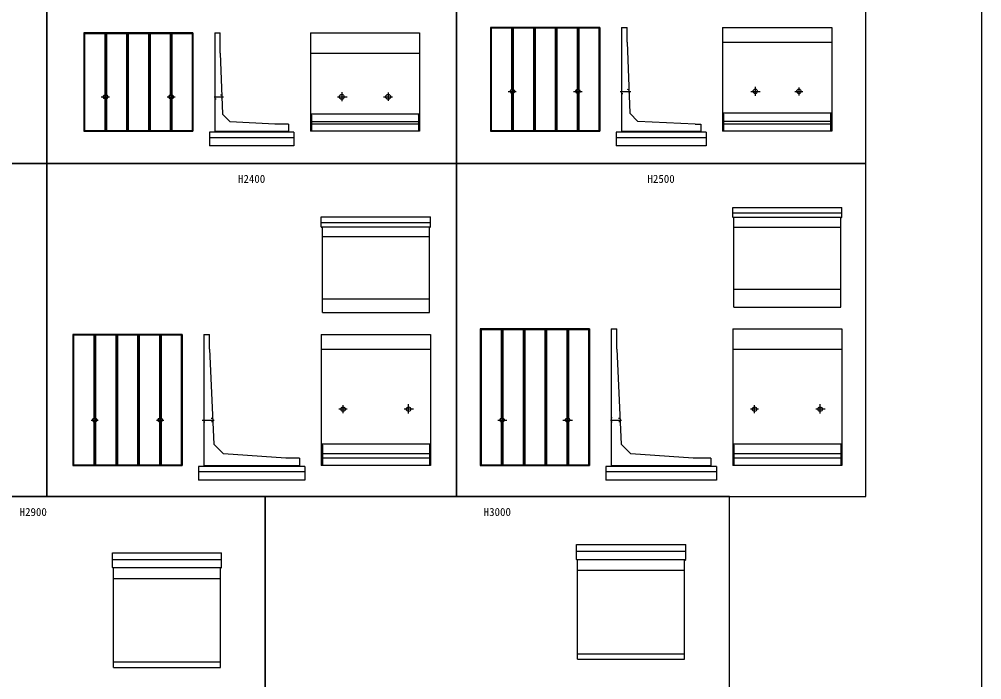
# Model space of a CAD drawing. Units: millimetres, scale not verified. Extents: x -67200 to 67200, y -23760 to 23760.
# Drawn here: x -19229 to -1600, y 1159 to 13254 of the extents above; entities that cross this region are included whole.
import ezdxf
from ezdxf.enums import TextEntityAlignment as Align

# ---------------------------------------------------------------- set-up
doc = ezdxf.new("R2010")
doc.units = ezdxf.units.MM
doc.header["$LTSCALE"] = 80
doc.linetypes.add('CHAIN1', pattern=[8, 5, -1, 1, -1])
doc.linetypes.add('DOTTED', pattern=[1.75, 0.25, -1.5])
for name, color, linetype, lineweight in [('0-0_CENTER', 7, 'CHAIN1', 25), ('0-4_HYO', 3, 'Continuous', 25), ('0-6_OUTLINE', 1, 'Continuous', 25), ('0-7_OUTLINE2', 4, 'DOTTED', 25), ('0-8_TXT', 7, 'Continuous', 25), ('0-9_WAKU', 3, 'Continuous', 25)]:
    doc.layers.add(name, color=color, linetype=linetype, lineweight=lineweight)
doc.styles.add('ＭＳ ゴシック', font='')
doc.styles.get('ＭＳ ゴシック').set_extended_font_data('MS Gothic')

msp = doc.modelspace()

# ---------------------------------------------------------------- linework, layer by layer
at = {"layer": '0-0_CENTER'}
for p, q in [((-10197.6, 12014.82), (-10197.6, 11852.52)), ((-8997.6, 12015.65), (-8997.6, 11844.25)), ((-5747.6, 12015.93), (-5747.6, 11848.47)), ((-4947.6, 12005.75), (-4947.6, 11855.31)), ((-17727.96, 11833.59), (-17577.13, 11833.59)), ((-17647.6, 11898.05), (-17647.6, 11748.44)), ((-16517.79, 11833.59), (-16375.95, 11833.59)), ((-16447.6, 11896.12), (-16447.6, 11759.7)), ((-15661.14, 11833.59), (-15488.06, 11833.59)), ((-13398.24, 11833.59), (-13221.57, 11833.59)), ((-13322.6, 11916.58), (-13322.6, 11752.04)), ((-12558.03, 11833.59), (-12390.8, 11833.59)), ((-12472.6, 11913.88), (-12472.6, 11757.44)), ((-10274.19, 11933.59), (-10126.39, 11933.59)), ((-9079.33, 11933.59), (-8920.22, 11933.59)), ((-8223.35, 11933.59), (-8026.44, 11933.59)), ((-5830.76, 11933.59), (-5658.26, 11933.59)), ((-5026.16, 11933.59), (-4878.53, 11933.59)), ((-13297.6, 6039.16), (-13297.6, 6183.96)), ((-12097.6, 6034.89), (-12097.6, 6202.81)), ((-5760.1, 6039.05), (-5760.1, 6183.86)), ((-4560.1, 6034.78), (-4560.1, 6202.71)), ((-13225.94, 6113.7), (-13375.37, 6113.7)), ((-12007.09, 6113.7), (-12179.09, 6113.7)), ((-9185.1, 6006.23), (-9185.1, 5808.09)), ((-5688.44, 6113.59), (-5837.87, 6113.59)), ((-4469.59, 6113.59), (-4641.59, 6113.59)), ((-17911.08, 5913.59), (-17784.01, 5913.59)), ((-17847.6, 5969.56), (-17847.6, 5850.74)), ((-16712.6, 5913.59), (-16583.76, 5913.59)), ((-16647.6, 5968.2), (-16647.6, 5857.55)), ((-15876.91, 5913.59), (-15660.8, 5913.59)), ((-10463.29, 5913.59), (-10300.46, 5913.59)), ((-10385.1, 5986.25), (-10385.1, 5832.1)), ((-9272.38, 5913.59), (-9097.78, 5913.59)), ((-8399.88, 5913.59), (-8200.91, 5913.59))]:
    msp.add_line(p, q, dxfattribs=at)
at = {"layer": '0-4_HYO'}
for points in [[(-26222.6, 10613.59), (-18722.6, 10613.59), (-18722.6, 15813.59), (-26222.6, 15813.59)], [(-18722.6, 10613.59), (-11222.6, 10613.59), (-11222.6, 15813.59), (-18722.6, 15813.59)], [(-11222.6, 10613.59), (-3722.6, 10613.59), (-3722.6, 15813.59), (-11222.6, 15813.59)], [(-26222.6, 4513.59), (-18722.6, 4513.59), (-18722.6, 10613.59), (-26222.6, 10613.59)], [(-18722.6, 4513.59), (-11222.6, 4513.59), (-11222.6, 10613.59), (-18722.6, 10613.59)], [(-11222.6, 4513.59), (-3722.6, 4513.59), (-3722.6, 10613.59), (-11222.6, 10613.59)], [(-23222.6, -2686.41), (-14722.6, -2686.41), (-14722.6, 4513.59), (-23222.6, 4513.59)], [(-14722.6, -2686.41), (-6222.6, -2686.41), (-6222.6, 4513.59), (-14722.6, 4513.59)]]:
    msp.add_lwpolyline(points, close=True, dxfattribs=at)
at = {"layer": '0-6_OUTLINE'}
for p, q in [((-8597.6, 13103.59), (-10597.6, 13103.59)), ((-10597.6, 13103.59), (-10597.6, 11203.59)), ((-10587.6, 13103.59), (-10587.6, 11203.59)), ((-10582.6, 13093.59), (-10587.6, 13103.59)), ((-10582.6, 13093.59), (-10582.6, 11213.59)), ((-10212.6, 13093.59), (-10207.6, 13103.59)), ((-10207.6, 13103.59), (-10207.6, 11972.32)), ((-10187.6, 13103.59), (-10187.6, 11972.32)), ((-10182.6, 13093.59), (-10187.6, 13103.59)), ((-10182.6, 13093.59), (-10182.6, 11970.67)), ((-9812.6, 13093.59), (-9807.6, 13103.59)), ((-9807.6, 13103.59), (-9807.6, 11203.59)), ((-9787.6, 13103.59), (-9787.6, 11203.59)), ((-9782.6, 13093.59), (-9787.6, 13103.59)), ((-9782.6, 13093.59), (-9782.6, 11213.59)), ((-9412.6, 13093.59), (-9407.6, 13103.59)), ((-9407.6, 13103.59), (-9407.6, 11203.59)), ((-9387.6, 13103.59), (-9387.6, 11203.59)), ((-9382.6, 13093.59), (-9387.6, 13103.59)), ((-9382.6, 13093.59), (-9382.6, 11213.59)), ((-8987.6, 13103.59), (-8987.6, 11972.32)), ((-8982.6, 13093.59), (-8987.6, 13103.59)), ((-8982.6, 13093.59), (-8982.6, 11970.67)), ((-8612.6, 13093.59), (-8607.6, 13103.59)), ((-8607.6, 13103.59), (-8607.6, 11203.59)), ((-8597.6, 13103.59), (-8597.6, 11203.59)), ((-8197.6, 13103.59), (-8097.6, 13103.59)), ((-8197.6, 13103.59), (-8197.6, 11183.59)), ((-8097.6, 12833.59), (-8097.6, 13103.59)), ((-6347.6, 13103.59), (-4347.6, 13103.59)), ((-6347.6, 13103.59), (-6347.6, 11203.59)), ((-4347.6, 13103.59), (-4347.6, 11203.59)), ((-18037.6, 13003.59), (-18037.6, 11203.59)), ((-18032.6, 12993.59), (-18037.6, 13003.59)), ((-18032.6, 12993.59), (-18032.6, 11213.59)), ((-17662.6, 12993.59), (-17657.6, 13003.59)), ((-17657.6, 13003.59), (-17657.6, 11872.32)), ((-17637.6, 13003.59), (-17637.6, 11872.32)), ((-17632.6, 12993.59), (-17637.6, 13003.59)), ((-17632.6, 12993.59), (-17632.6, 11870.67)), ((-17262.6, 12993.59), (-17257.6, 13003.59)), ((-17257.6, 13003.59), (-17257.6, 11203.59)), ((-17237.6, 13003.59), (-17237.6, 11203.59)), ((-17232.6, 12993.59), (-17237.6, 13003.59)), ((-17232.6, 12993.59), (-17232.6, 11213.59)), ((-16862.6, 12993.59), (-16857.6, 13003.59)), ((-16857.6, 13003.59), (-16857.6, 11203.59)), ((-16837.6, 13003.59), (-16837.6, 11203.59)), ((-16832.6, 12993.59), (-16837.6, 13003.59)), ((-16832.6, 12993.59), (-16832.6, 11213.59)), ((-16462.6, 12993.59), (-16457.6, 13003.59)), ((-16457.6, 13003.59), (-16457.6, 11872.32)), ((-16437.6, 13003.59), (-16437.6, 11872.32)), ((-16432.6, 12993.59), (-16437.6, 13003.59)), ((-16432.6, 12993.59), (-16432.6, 11870.67)), ((-16062.6, 12993.59), (-16057.6, 13003.59)), ((-16057.6, 13003.59), (-16057.6, 11203.59)), ((-16047.6, 13003.59), (-16047.6, 11203.59)), ((-15647.6, 13003.59), (-15547.6, 13003.59)), ((-15647.6, 13003.59), (-15647.6, 11183.59)), ((-15547.6, 12633.59), (-15547.6, 13003.59)), ((-13897.6, 13003.59), (-11897.6, 13003.59)), ((-13897.6, 13003.59), (-13897.6, 11203.59)), ((-11897.6, 13003.59), (-11897.6, 11203.59)), ((-8097.6, 12833.59), (-8047.6, 11533.59)), ((-6347.6, 12833.59), (-4347.6, 12833.59)), ((-15547.6, 12633.59), (-15507.6, 11513.59)), ((-13897.6, 12633.59), (-11897.6, 12633.59)), ((-10212.6, 11896.51), (-10212.6, 11213.59)), ((-10207.6, 11894.86), (-10207.6, 11203.59)), ((-10187.6, 11894.86), (-10187.6, 11203.59)), ((-10182.6, 11896.51), (-10182.6, 11213.59)), ((-9012.6, 11896.51), (-9012.6, 11213.59)), ((-9007.6, 11894.86), (-9007.6, 11203.59)), ((-8987.6, 11894.86), (-8987.6, 11203.59)), ((-8982.6, 11896.51), (-8982.6, 11213.59)), ((-17662.6, 11796.51), (-17662.6, 11213.59)), ((-17657.6, 11794.86), (-17657.6, 11203.59)), ((-17637.6, 11794.86), (-17637.6, 11203.59)), ((-17632.6, 11796.51), (-17632.6, 11213.59)), ((-16462.6, 11796.51), (-16462.6, 11213.59)), ((-16457.6, 11794.86), (-16457.6, 11203.59)), ((-16437.6, 11794.86), (-16437.6, 11203.59)), ((-16432.6, 11796.51), (-16432.6, 11213.59)), ((-13897.6, 11513.59), (-13877.6, 11493.59)), ((-11897.6, 11513.59), (-13897.6, 11513.59)), ((-13877.6, 11493.59), (-13877.6, 11203.59)), ((-11917.6, 11493.59), (-11897.6, 11513.59)), ((-11917.6, 11493.59), (-11917.6, 11203.59)), ((-8047.6, 11533.59), (-7897.6, 11383.59)), ((-6347.6, 11533.59), (-6327.6, 11513.59)), ((-4347.6, 11533.59), (-6347.6, 11533.59)), ((-6327.6, 11513.59), (-6327.6, 11203.59)), ((-4367.6, 11513.59), (-4347.6, 11533.59)), ((-4367.6, 11513.59), (-4367.6, 11203.59)), ((-14297.6, 11333.59), (-14547.6, 11333.59)), ((-14297.6, 11333.59), (-14297.6, 11183.59)), ((-11917.6, 11373.59), (-13877.6, 11373.59)), ((-11917.6, 11333.59), (-13877.6, 11333.59)), ((-6847.6, 11334.07), (-7897.6, 11383.59)), ((-6847.6, 11334.07), (-6747.6, 11334.07)), ((-6747.6, 11334.07), (-6747.6, 11183.59)), ((-4367.6, 11383.59), (-6327.6, 11383.59)), ((-4367.6, 11333.59), (-6327.6, 11333.59)), ((-18047.6, 11203.59), (-16047.6, 11203.59)), ((-18037.6, 11203.59), (-18032.6, 11213.59)), ((-18032.6, 11213.59), (-17662.6, 11213.59)), ((-17662.6, 11213.59), (-17657.6, 11203.59)), ((-17257.6, 11203.59), (-17262.6, 11213.59)), ((-16857.6, 11203.59), (-16862.6, 11213.59)), ((-16462.6, 11213.59), (-16457.6, 11203.59)), ((-16437.6, 11203.59), (-16432.6, 11213.59)), ((-14197.6, 11183.59), (-15747.6, 11183.59)), ((-15747.6, 11183.59), (-15747.6, 10933.59)), ((-15647.6, 11203.59), (-14297.6, 11203.59)), ((-14197.6, 11183.59), (-14197.6, 10933.59)), ((-11897.6, 11203.59), (-13897.6, 11203.59)), ((-10597.6, 11203.59), (-8597.6, 11203.59)), ((-10587.6, 11203.59), (-10582.6, 11213.59)), ((-10582.6, 11213.59), (-10212.6, 11213.59)), ((-10212.6, 11213.59), (-10207.6, 11203.59)), ((-9807.6, 11203.59), (-9812.6, 11213.59)), ((-9407.6, 11203.59), (-9412.6, 11213.59)), ((-9012.6, 11213.59), (-9007.6, 11203.59)), ((-8987.6, 11203.59), (-8982.6, 11213.59)), ((-6647.6, 11183.59), (-8297.6, 11183.59)), ((-8297.6, 11183.59), (-8297.6, 10933.59)), ((-8197.6, 11203.59), (-6747.6, 11203.59)), ((-6647.6, 11183.59), (-6647.6, 10933.59)), ((-4347.6, 11203.59), (-6347.6, 11203.59)), ((-14197.6, 11083.59), (-15747.6, 11083.59)), ((-14197.6, 10933.59), (-15747.6, 10933.59)), ((-6647.6, 11083.59), (-8297.6, 11083.59)), ((-6647.6, 10933.59), (-8297.6, 10933.59)), ((-6160.1, 9808.59), (-4160.1, 9808.59)), ((-6160.1, 9628.59), (-6160.1, 9808.59)), ((-6160.1, 9708.59), (-4160.1, 9708.59)), ((-4160.1, 9628.59), (-4160.1, 9808.59)), ((-13697.6, 9633.7), (-11697.6, 9633.7)), ((-13697.6, 9453.7), (-13697.6, 9633.7)), ((-13697.6, 9533.7), (-11697.6, 9533.7)), ((-11697.6, 9453.7), (-11697.6, 9633.7)), ((-6160.1, 9628.59), (-4160.1, 9628.59)), ((-6160.1, 9628.59), (-6140.1, 9608.59)), ((-6140.1, 7983.59), (-6140.1, 9608.59)), ((-4180.1, 9608.59), (-4160.1, 9628.59)), ((-13697.6, 9453.7), (-11697.6, 9453.7)), ((-13697.6, 9453.7), (-13677.6, 9433.7)), ((-13677.6, 7883.7), (-13677.6, 9433.7)), ((-11717.6, 9433.7), (-11697.6, 9453.7)), ((-6140.1, 9448.59), (-4180.1, 9448.59)), ((-13677.6, 9273.7), (-11717.6, 9273.7)), ((-6140.1, 8308.59), (-4180.1, 8308.59)), ((-13677.6, 8133.7), (-11717.6, 8133.7)), ((-8785.1, 7583.59), (-10785.1, 7583.59)), ((-10785.1, 7583.59), (-10785.1, 5083.59)), ((-10770.1, 7573.59), (-10775.1, 7583.59)), ((-10400.1, 7573.59), (-10395.1, 7583.59)), ((-10395.1, 7583.59), (-10395.1, 5952.32)), ((-10375.1, 7583.59), (-10375.1, 5952.32)), ((-10370.1, 7573.59), (-10375.1, 7583.59)), ((-9970.1, 7573.59), (-9975.1, 7583.59)), ((-9975.1, 7583.59), (-9975.1, 5083.59)), ((-9570.1, 7573.59), (-9575.1, 7583.59)), ((-9575.1, 7583.59), (-9575.1, 5083.59)), ((-9200.1, 7573.59), (-9195.1, 7583.59)), ((-9195.1, 7583.59), (-9195.1, 5952.32)), ((-8795.1, 7583.59), (-8795.1, 5083.59)), ((-8785.1, 7583.59), (-8785.1, 5083.59)), ((-8385.1, 7583.59), (-8285.1, 7583.59)), ((-8385.1, 7583.59), (-8385.1, 5063.59)), ((-8285.1, 7213.59), (-8285.1, 7583.59)), ((-6160.1, 7583.59), (-4160.1, 7583.59)), ((-6160.1, 7583.59), (-6160.1, 5083.59)), ((-4160.1, 7583.59), (-4160.1, 5083.59)), ((-18237.6, 7483.59), (-18237.6, 5083.59)), ((-18232.6, 7473.59), (-18237.6, 7483.59)), ((-18232.6, 7473.59), (-18232.6, 5093.59)), ((-17862.6, 7473.59), (-17857.6, 7483.59)), ((-17857.6, 7483.59), (-17857.6, 5952.32)), ((-17837.6, 7483.59), (-17837.6, 5952.32)), ((-17832.6, 7473.59), (-17837.6, 7483.59)), ((-17832.6, 7473.59), (-17832.6, 5950.67)), ((-17462.6, 7473.59), (-17457.6, 7483.59)), ((-17457.6, 7483.59), (-17457.6, 5083.59)), ((-17437.6, 7483.59), (-17437.6, 5083.59)), ((-17432.6, 7473.59), (-17437.6, 7483.59)), ((-17432.6, 7473.59), (-17432.6, 5093.59)), ((-17062.6, 7473.59), (-17057.6, 7483.59)), ((-17057.6, 7483.59), (-17057.6, 5083.59)), ((-17032.6, 7473.59), (-17032.6, 5093.59)), ((-16662.6, 7473.59), (-16657.6, 7483.59)), ((-16657.6, 7483.59), (-16657.6, 5952.32)), ((-16637.6, 7483.59), (-16637.6, 5952.32)), ((-16632.6, 7473.59), (-16637.6, 7483.59)), ((-16632.6, 7473.59), (-16632.6, 5950.67)), ((-16262.6, 7473.59), (-16257.6, 7483.59)), ((-16257.6, 7483.59), (-16257.6, 5083.59)), ((-16247.6, 7483.59), (-16247.6, 5083.59)), ((-15847.6, 7483.59), (-15747.6, 7483.59)), ((-15847.6, 7483.59), (-15847.6, 5063.59)), ((-15747.6, 7213.59), (-15747.6, 7483.59)), ((-13697.6, 7483.7), (-11697.6, 7483.7)), ((-13697.6, 7483.7), (-13697.6, 5083.59)), ((-11697.6, 7483.7), (-11697.6, 5083.59)), ((-10770.1, 7573.59), (-10770.1, 5093.59)), ((-10370.1, 7573.59), (-10370.1, 5950.67)), ((-10000.1, 7573.59), (-10000.1, 5093.59)), ((-9970.1, 7573.59), (-9970.1, 5093.59)), ((-9600.1, 7573.59), (-9600.1, 5093.59)), ((-9170.1, 7573.59), (-9170.1, 5950.67)), ((-8800.1, 7573.59), (-8800.1, 5093.59)), ((-15747.6, 7213.59), (-15667.6, 5473.59)), ((-13697.6, 7213.7), (-11697.6, 7213.7)), ((-8285.1, 7213.59), (-8205.1, 5473.59)), ((-6160.1, 7213.59), (-4160.1, 7213.59)), ((-17862.6, 5876.51), (-17862.6, 5093.59)), ((-17857.6, 5874.86), (-17857.6, 5083.59)), ((-17837.6, 5874.86), (-17837.6, 5083.59)), ((-17832.6, 5876.51), (-17832.6, 5093.59)), ((-16662.6, 5876.51), (-16662.6, 5093.59)), ((-16657.6, 5874.86), (-16657.6, 5083.59)), ((-16637.6, 5874.86), (-16637.6, 5083.59)), ((-16632.6, 5876.51), (-16632.6, 5093.59)), ((-10395.1, 5874.86), (-10395.1, 5083.59)), ((-10375.1, 5874.86), (-10375.1, 5083.59)), ((-9200.1, 5876.51), (-9200.1, 5093.59)), ((-9175.1, 5874.86), (-9175.1, 5083.59)), ((-11717.6, 5453.7), (-11697.6, 5473.7)), ((-4180.1, 5453.59), (-4160.1, 5473.59)), ((-13677.6, 5453.7), (-13677.6, 5083.7)), ((-11717.6, 5293.7), (-13677.6, 5293.7)), ((-11717.6, 5453.7), (-11717.6, 5083.7)), ((-6140.1, 5453.59), (-6140.1, 5083.59)), ((-4180.1, 5293.59), (-6140.1, 5293.59)), ((-4180.1, 5453.59), (-4180.1, 5083.59)), ((-14097.6, 5213.59), (-14347.6, 5213.59)), ((-14097.6, 5213.59), (-14097.6, 5063.59)), ((-11717.6, 5213.7), (-13677.6, 5213.7)), ((-6560.1, 5213.59), (-6885.1, 5213.59)), ((-6560.1, 5213.59), (-6560.1, 5063.59)), ((-4180.1, 5213.59), (-6140.1, 5213.59)), ((-18247.6, 5083.59), (-16247.6, 5083.59)), ((-18237.6, 5083.59), (-18232.6, 5093.59)), ((-18232.6, 5093.59), (-17862.6, 5093.59)), ((-17862.6, 5093.59), (-17857.6, 5083.59)), ((-17457.6, 5083.59), (-17462.6, 5093.59)), ((-17057.6, 5083.59), (-17062.6, 5093.59)), ((-16657.6, 5083.59), (-16662.6, 5093.59)), ((-13997.6, 5063.59), (-15947.6, 5063.59)), ((-15947.6, 5063.59), (-15947.6, 4813.59)), ((-13997.6, 4963.59), (-15947.6, 4963.59)), ((-15847.6, 5083.59), (-14097.6, 5083.59)), ((-13997.6, 5063.59), (-13997.6, 4813.59)), ((-11697.6, 5083.7), (-13697.6, 5083.7)), ((-10785.1, 5083.59), (-8785.1, 5083.59)), ((-10770.1, 5093.59), (-10400.1, 5093.59)), ((-10375.1, 5083.59), (-10370.1, 5093.59)), ((-9575.1, 5083.59), (-9570.1, 5093.59)), ((-9175.1, 5083.59), (-9170.1, 5093.59)), ((-8800.1, 5093.59), (-8795.1, 5083.59)), ((-6460.1, 5063.59), (-8485.1, 5063.59)), ((-8485.1, 5063.59), (-8485.1, 4813.59)), ((-6460.1, 4963.59), (-8485.1, 4963.59)), ((-8385.1, 5083.59), (-6560.1, 5083.59)), ((-6460.1, 5063.59), (-6460.1, 4813.59)), ((-4160.1, 5083.59), (-6160.1, 5083.59)), ((-13997.6, 4813.59), (-15947.6, 4813.59)), ((-6460.1, 4813.59), (-8485.1, 4813.59)), ((-9022.6, 3633.59), (-7022.6, 3633.59)), ((-9022.6, 3363.59), (-9022.6, 3633.59)), ((-7022.6, 3363.59), (-7022.6, 3633.59)), ((-17522.6, 3483.59), (-15522.6, 3483.59)), ((-17522.6, 3213.59), (-17522.6, 3483.59)), ((-17522.6, 3363.59), (-15522.6, 3363.59)), ((-15522.6, 3213.59), (-15522.6, 3483.59)), ((-9022.6, 3513.59), (-7022.6, 3513.59)), ((-9022.6, 3363.59), (-7022.6, 3363.59)), ((-9022.6, 3363.59), (-9002.6, 3343.59)), ((-7042.6, 3343.59), (-7022.6, 3363.59)), ((-17522.6, 3213.59), (-15522.6, 3213.59)), ((-17522.6, 3213.59), (-17502.6, 3193.59)), ((-17502.6, 1383.59), (-17502.6, 3193.59)), ((-15542.6, 3193.59), (-15522.6, 3213.59)), ((-9002.6, 1533.59), (-9002.6, 3343.59)), ((-17502.6, 3013.59), (-15542.6, 3013.59)), ((-9002.6, 3163.59), (-7042.6, 3163.59)), ((-9002.6, 1633.59), (-7042.6, 1633.59)), ((-17502.6, 1483.59), (-15542.6, 1483.59))]:
    msp.add_line(p, q, dxfattribs=at)
for points in [[(-10582.6, 13093.59), (-10212.6, 13093.59), (-10212.6, 11970.67)], [(-10182.6, 13093.59), (-9812.6, 13093.59), (-9812.6, 11213.59)], [(-9782.6, 13093.59), (-9412.6, 13093.59), (-9412.6, 11213.59)], [(-9382.6, 13093.59), (-9012.6, 13093.59), (-9012.6, 11970.67)], [(-9012.6, 13093.59), (-9007.6, 13103.59), (-9007.6, 11972.32)], [(-8982.6, 13093.59), (-8612.6, 13093.59), (-8612.6, 11213.59)], [(-16047.6, 13003.59), (-18047.6, 13003.59), (-18047.6, 11203.59)], [(-18032.6, 12993.59), (-17662.6, 12993.59), (-17662.6, 11870.67)], [(-17632.6, 12993.59), (-17262.6, 12993.59), (-17262.6, 11213.59)], [(-17232.6, 12993.59), (-16862.6, 12993.59), (-16862.6, 11213.59)], [(-16832.6, 12993.59), (-16462.6, 12993.59), (-16462.6, 11870.67)], [(-16432.6, 12993.59), (-16062.6, 12993.59), (-16062.6, 11213.59)], [(-14547.6, 11333.59), (-15367.6, 11373.59), (-15507.6, 11513.59)], [(-17637.6, 11203.59), (-17632.6, 11213.59), (-17262.6, 11213.59)], [(-17237.6, 11203.59), (-17232.6, 11213.59), (-16862.6, 11213.59)], [(-16837.6, 11203.59), (-16832.6, 11213.59), (-16462.6, 11213.59)], [(-16432.6, 11213.59), (-16062.6, 11213.59), (-16057.6, 11203.59)], [(-10187.6, 11203.59), (-10182.6, 11213.59), (-9812.6, 11213.59)], [(-9787.6, 11203.59), (-9782.6, 11213.59), (-9412.6, 11213.59)], [(-9387.6, 11203.59), (-9382.6, 11213.59), (-9012.6, 11213.59)], [(-8982.6, 11213.59), (-8612.6, 11213.59), (-8607.6, 11203.59)], [(-6140.1, 7983.59), (-4180.1, 7983.59), (-4180.1, 9608.59)], [(-13677.6, 7883.7), (-11717.6, 7883.7), (-11717.6, 9433.7)], [(-10775.1, 7583.59), (-10775.1, 5083.59), (-10770.1, 5093.59)], [(-10370.1, 7573.59), (-10000.1, 7573.59), (-9995.1, 7583.59)], [(-9995.1, 7583.59), (-9995.1, 5083.59), (-10000.1, 5093.59)], [(-9970.1, 7573.59), (-9600.1, 7573.59), (-9595.1, 7583.59)], [(-9595.1, 7583.59), (-9595.1, 5083.59), (-9600.1, 5093.59)], [(-9170.1, 7573.59), (-9175.1, 7583.59), (-9175.1, 5952.32)], [(-9170.1, 7573.59), (-8800.1, 7573.59), (-8795.1, 7583.59)], [(-16247.6, 7483.59), (-18247.6, 7483.59), (-18247.6, 5083.59)], [(-18232.6, 7473.59), (-17862.6, 7473.59), (-17862.6, 5950.67)], [(-17832.6, 7473.59), (-17462.6, 7473.59), (-17462.6, 5093.59)], [(-17432.6, 7473.59), (-17062.6, 7473.59), (-17062.6, 5093.59)], [(-17032.6, 7473.59), (-17037.6, 7483.59), (-17037.6, 5083.59)], [(-17032.6, 7473.59), (-16662.6, 7473.59), (-16662.6, 5950.67)], [(-16632.6, 7473.59), (-16262.6, 7473.59), (-16262.6, 5093.59)], [(-10770.1, 7573.59), (-10400.1, 7573.59), (-10400.1, 5950.67)], [(-9570.1, 7573.59), (-9200.1, 7573.59), (-9200.1, 5950.67)], [(-9570.1, 7573.59), (-9570.1, 5093.59), (-9200.1, 5093.59)], [(-10400.1, 5876.51), (-10400.1, 5093.59), (-10395.1, 5083.59)], [(-10370.1, 5876.51), (-10370.1, 5093.59), (-10000.1, 5093.59)], [(-9195.1, 5874.86), (-9195.1, 5083.59), (-9200.1, 5093.59)], [(-9170.1, 5876.51), (-9170.1, 5093.59), (-8800.1, 5093.59)], [(-14347.6, 5213.59), (-15487.6, 5293.59), (-15667.6, 5473.59)], [(-11697.6, 5473.7), (-13697.6, 5473.7), (-13677.6, 5453.7)], [(-6885.1, 5213.59), (-8025.1, 5293.59), (-8205.1, 5473.59)], [(-4160.1, 5473.59), (-6160.1, 5473.59), (-6140.1, 5453.59)], [(-17837.6, 5083.59), (-17832.6, 5093.59), (-17462.6, 5093.59)], [(-17437.6, 5083.59), (-17432.6, 5093.59), (-17062.6, 5093.59)], [(-17037.6, 5083.59), (-17032.6, 5093.59), (-16662.6, 5093.59)], [(-16637.6, 5083.59), (-16632.6, 5093.59), (-16262.6, 5093.59), (-16257.6, 5083.59)], [(-9975.1, 5083.59), (-9970.1, 5093.59), (-9600.1, 5093.59)], [(-17502.6, 1383.59), (-15542.6, 1383.59), (-15542.6, 3193.59)], [(-9002.6, 1533.59), (-7042.6, 1533.59), (-7042.6, 3343.59)]]:
    msp.add_lwpolyline(points, dxfattribs=at)
for centre, radius in [((-17647.6, 11833.59), 40), ((-17647.6, 11833.59), 30), ((-16447.6, 11833.59), 40), ((-16447.6, 11833.59), 30), ((-13322.6, 11833.59), 45), ((-12472.6, 11833.59), 45), ((-10197.6, 11933.59), 40), ((-10197.6, 11933.59), 30), ((-8997.6, 11933.59), 40), ((-8997.6, 11933.59), 30), ((-5747.6, 11933.59), 40), ((-4947.6, 11933.59), 40), ((-13297.6, 6113.7), 40), ((-12097.6, 6113.7), 40), ((-5760.1, 6113.59), 40), ((-4560.1, 6113.59), 40), ((-17847.6, 5913.59), 40), ((-17847.6, 5913.59), 30), ((-16647.6, 5913.59), 40), ((-16647.6, 5913.59), 30), ((-10385.1, 5913.59), 40), ((-10385.1, 5913.59), 30), ((-9185.1, 5913.59), 40), ((-9185.1, 5913.59), 30)]:
    msp.add_circle(centre, radius, dxfattribs=at)
at = {"layer": '0-7_OUTLINE2'}
for p, q in [((-15643.1, 11873.59), (-15647.6, 11878.09)), ((-15524.6, 11863.59), (-15643.1, 11873.59)), ((-15524.6, 11863.59), (-15520.26, 11868.09)), ((-8193.1, 11973.59), (-8197.6, 11978.09)), ((-8197.6, 11889.09), (-8193.1, 11893.59)), ((-8193.1, 11893.59), (-8066.33, 11903.59)), ((-8066.33, 11903.59), (-8061.65, 11899.09)), ((-15517.79, 11799.09), (-15522.46, 11803.59)), ((-15843.1, 5953.59), (-15847.6, 5958.09)), ((-15847.6, 5869.09), (-15843.1, 5873.59)), ((-8380.6, 5953.59), (-8385.1, 5958.09)), ((-8385.1, 5869.09), (-8380.6, 5873.59))]:
    msp.add_line(p, q, dxfattribs=at)
for points in [[(-8064.31, 11968.09), (-8068.64, 11963.59), (-8193.1, 11973.59)], [(-15647.6, 11789.09), (-15643.1, 11793.59), (-15522.46, 11803.59)], [(-15689.41, 5948.09), (-15693.71, 5943.59), (-15843.1, 5953.59)], [(-15686.24, 5879.09), (-15690.95, 5883.59), (-15843.1, 5873.59)], [(-8226.91, 5948.09), (-8231.21, 5943.59), (-8380.6, 5953.59)], [(-8223.74, 5879.09), (-8228.45, 5883.59), (-8380.6, 5873.59)]]:
    msp.add_lwpolyline(points, dxfattribs=at)
at = {"layer": '0-9_WAKU'}
msp.add_lwpolyline([(-65600, -22160), (-1600, -22160), (-1600, 22160), (-65600, 22160)], close=True, dxfattribs=at)

# ---------------------------------------------------------------- texts
at = {"layer": '0-8_TXT', "style": 'ＭＳ ゴシック'}
for s, p in [('H2400', (-15222.6, 10213.59)), ('H2500', (-7722.6, 10213.59)), ('H2900', (-19222.6, 4113.59)), ('H3000', (-10722.6, 4113.59))]:
    msp.add_text(s, height=146.6, dxfattribs=at).set_placement(p, align=Align.BOTTOM_LEFT)

doc.saveas('drawing.dxf')
